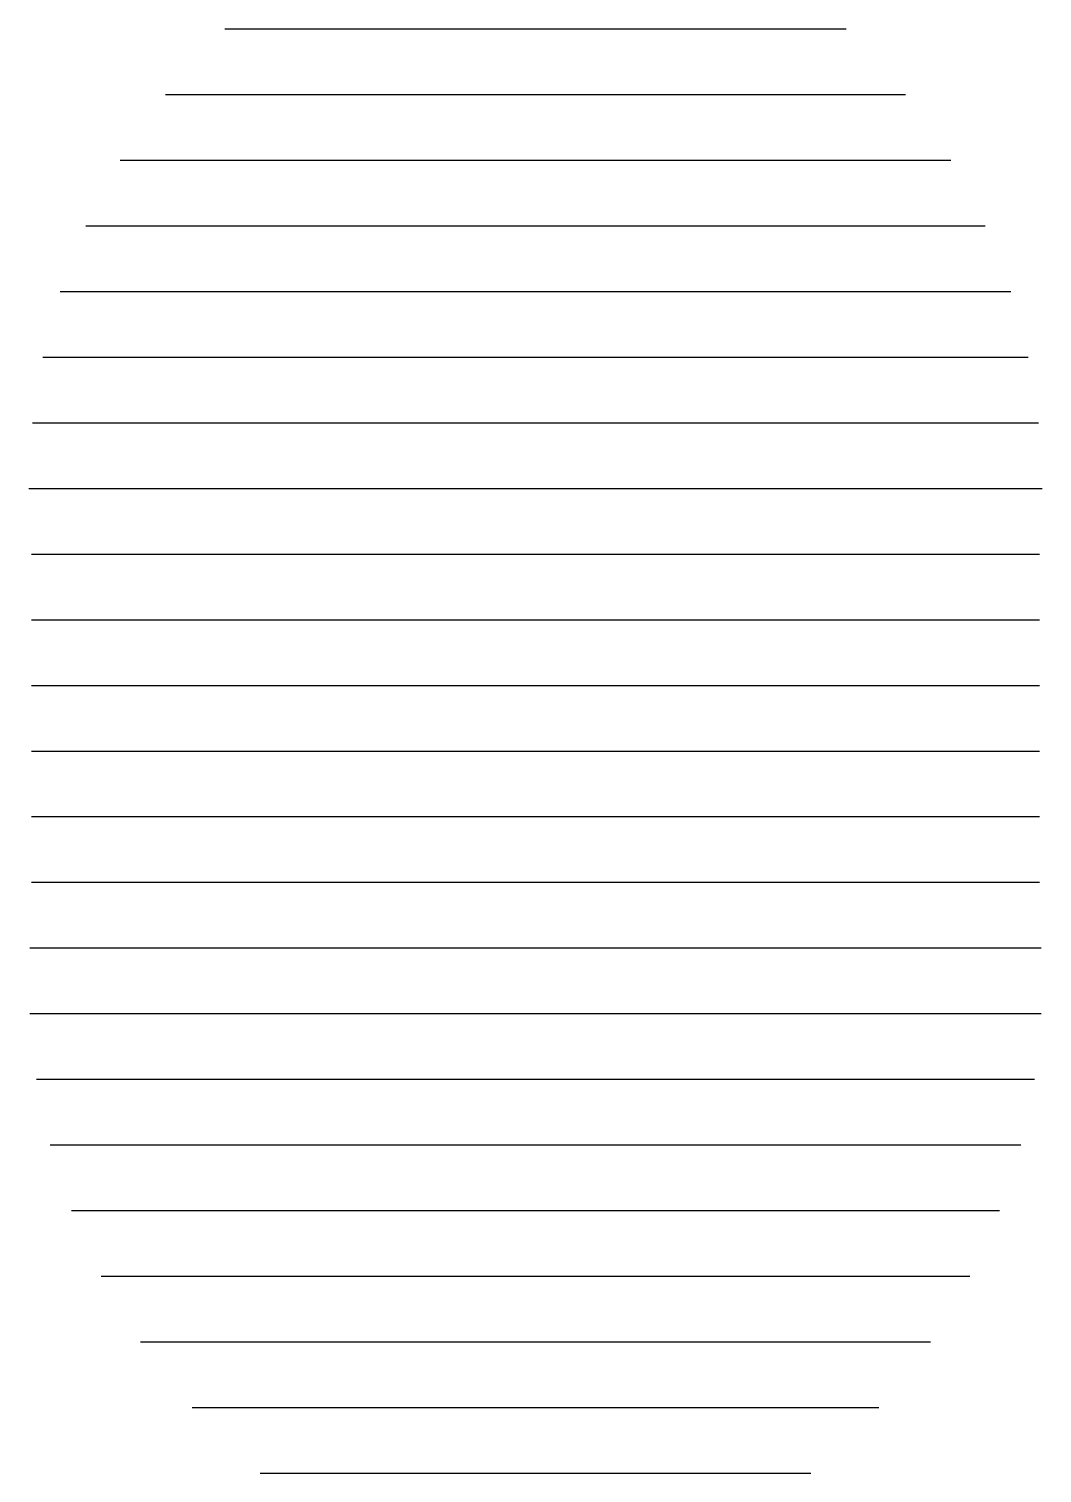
# Paper-space layout 'Layout1' of a CAD drawing. Extents: x 39.04 to 40.96, y 49.75 to 52.5.
import ezdxf

# ---------------------------------------------------------------- set-up
doc = ezdxf.new("R2010")
doc.units = 0
doc.layers.get('0').update_dxf_attribs({"linetype": 'CONTINUOUS'})
doc.layers.add('ROOD', color=1, linetype='CONTINUOUS')

# ---------------------------------------------------------------- blocks, each defined once
blk = doc.blocks.new('*X')
at = {"color": 0}
for p, q in [((39.4083, 52.5), (40.5917, 52.5)), ((39.2952, 52.375), (40.7048, 52.375)), ((39.2091, 52.25), (40.7909, 52.25)), ((39.1435, 52.125), (40.8565, 52.125)), ((39.095, 52), (40.905, 52)), ((39.0615, 51.875), (40.9385, 51.875)), ((39.0418, 51.75), (40.9582, 51.75)), ((39.0352, 51.625), (40.9648, 51.625)), ((39.04, 51.5), (40.96, 51.5)), ((39.04, 51.375), (40.96, 51.375)), ((39.04, 51.25), (40.96, 51.25)), ((39.04, 51.125), (40.96, 51.125)), ((39.04, 51), (40.96, 51)), ((39.04, 50.875), (40.96, 50.875)), ((39.0368, 50.75), (40.9632, 50.75)), ((39.0368, 50.625), (40.9632, 50.625)), ((39.0497, 50.5), (40.9503, 50.5)), ((39.0759, 50.375), (40.9241, 50.375)), ((39.1165, 50.25), (40.8835, 50.25)), ((39.1729, 50.125), (40.8271, 50.125)), ((39.2478, 50), (40.7522, 50)), ((39.3459, 49.875), (40.6541, 49.875)), ((39.4759, 49.75), (40.5241, 49.75))]:
    blk.add_line(p, q, dxfattribs=at)

psp = doc.layouts.get("Layout1")

# ---------------------------------------------------------------- block references
at = {"layer": 'ROOD', "color": 0}
psp.add_blockref('*X', (0, 0), dxfattribs=at)

doc.saveas('drawing.dxf')
